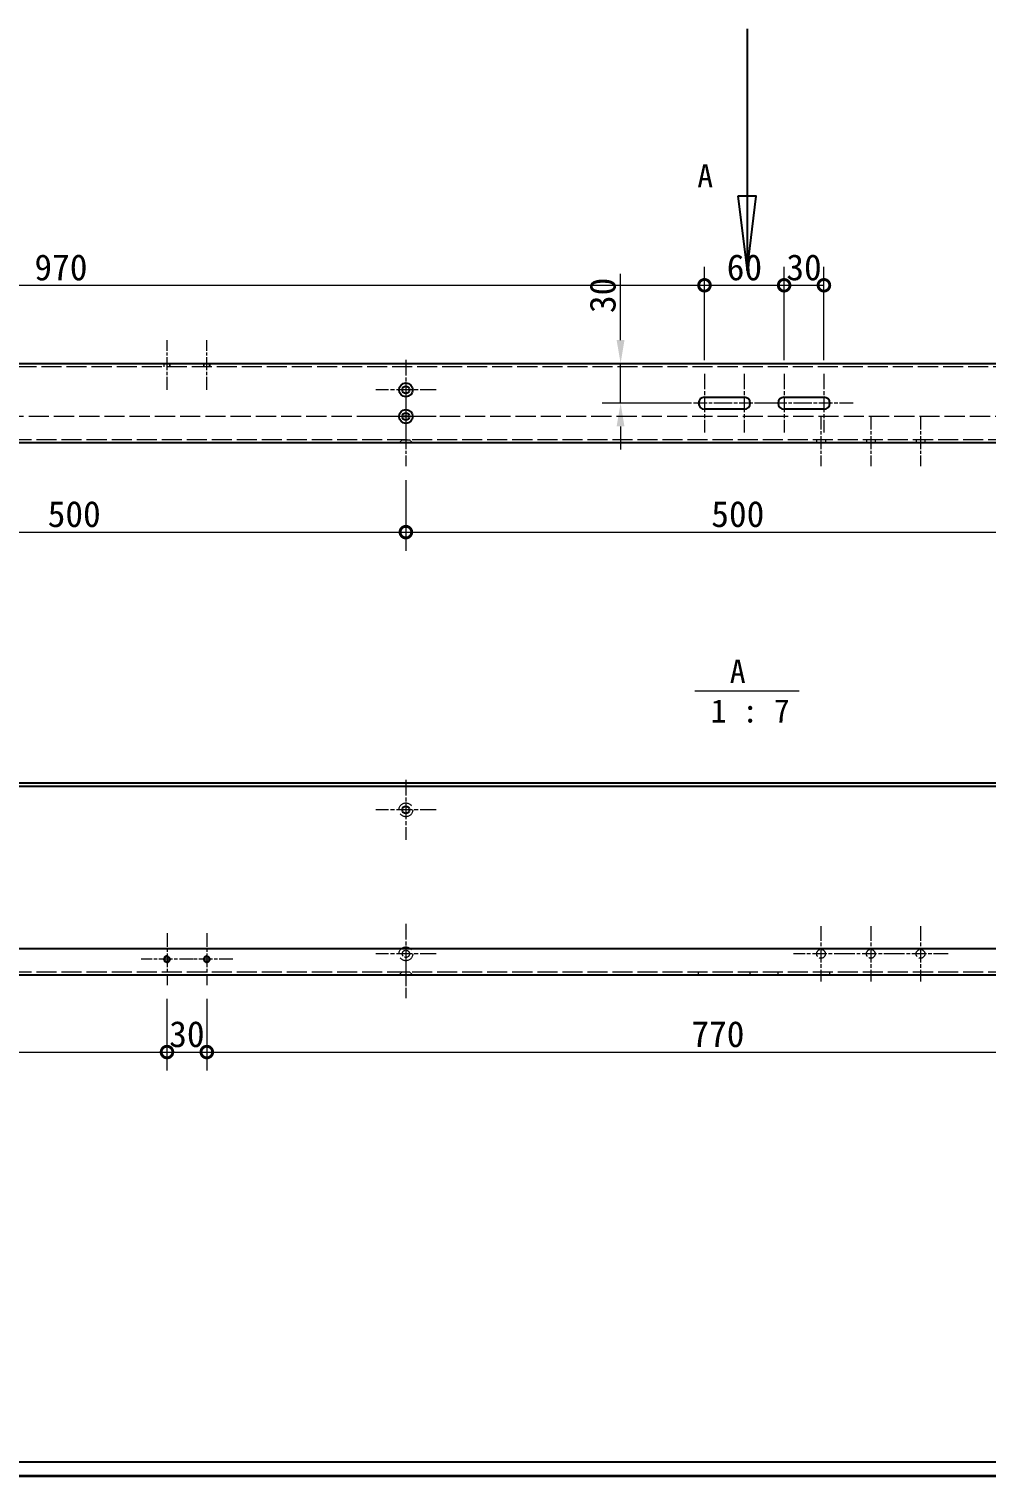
# Model space of a CAD drawing. Header units: millimetres. Extents: x 42 to 2902, y 38 to 2041.
# Drawn here: x 763 to 1484, y 38 to 1129 of the extents above; entities that cross this region are included whole.
import ezdxf

# ---------------------------------------------------------------- set-up
doc = ezdxf.new("R2010")
doc.units = ezdxf.units.MM
doc.header["$LTSCALE"] = 7
doc.linetypes.add('CHAIN', pattern=[0.3543, 0.2362, -0.0295, 0.0591, -0.0295])
doc.linetypes.add('DASHED', pattern=[0.2067, 0.1654, -0.0413])
for name, color, linetype, lineweight, true_color in [('中心标记 (ISO)', 1, 'CHAIN', 18, 0xff0000), ('中心线 (ISO)', 1, 'CHAIN', 18, 0xff0000), ('剖切线 (ISO)', 7, 'CHAIN', 25, 0x008000), ('尺寸 (ISO)', 7, 'Continuous', 18, 0x008000), ('符号 (ISO)', 7, 'Continuous', 18, 0x008000), ('隐藏 (ISO)', 5, 'DASHED', 18, 0x0000ff)]:
    doc.layers.add(name, color=color, linetype=linetype, lineweight=lineweight, true_color=true_color)
for name, color, linetype, lineweight in [('可见 (ISO)', 7, 'Continuous', 25), ('可见窄的 (ISO)', 7, 'Continuous', 18), ('图框 (ISO)', 7, 'Continuous', 35)]:
    doc.layers.add(name, color=color, linetype=linetype, lineweight=lineweight)
doc.styles.add('HZ_33', font='simfang.ttf')
doc.styles.add('文本样式74', font='SimSun.ttf')
doc.styles.add('最新国标', font='simfang.ttf')
doc.dimstyles.new('默认 (GB)', dxfattribs={"dimscale": 7, "dimtxt": 2.8, "dimasz": 2.5, "dimexe": 2, "dimexo": 1.5, "dimgap": 0.5, "dimtad": 1, "dimtoh": 1, "dimdsep": 46, "dimtxsty": '最新国标', "dimcen": 0.09, "dimdle": 10, "dimclrd": 256, "dimclre": 256, "dimclrt": 256, "dimaunit": 1, "dimadec": 3, "dimazin": 2, "dimtfac": 0.535714, "dimtdec": 3, "dimtmove": 0, "dimatfit": 3, "dimfxl": 0, "dimtolj": 1, "dimlwd": -1, "dimlwe": -1, "dimarcsym": 0})

# ---------------------------------------------------------------- blocks, each defined once
blk = doc.blocks.new('图框 最新国标')
at = {"layer": '图框 (ISO)', "color": 7, "linetype": 'Continuous', "lineweight": 25}
for q in [(6, 7), (18, 7)]:
    blk.add_line((413, 7), q, dxfattribs=at)
at = {"layer": '图框 (ISO)'}
blk.add_line((414.5, 5.5), (6, 5.5), dxfattribs=at)
at = {"layer": '图框 (ISO)', "style": '文本样式74'}
blk.add_attdef('零件代号_001', (46.18, 287.02), '', height=2.5, rotation=180, dxfattribs=at)
blk = doc.blocks.new('_DotSmall')
at = {"color": 0, "linetype": 'ByBlock', "const_width": 0.5}
blk.add_lwpolyline([(-0.0625, 0, 1), (0.0625, 0, 1)], format="xyb", close=True, dxfattribs=at)
blk = doc.blocks.new('*D23')
at = {"layer": 'Defpoints', "color": 0, "transparency": 16777216}
for p in [(1332.2, 935.8), (1272.2, 869), (1332.2, 869)]:
    blk.add_point(p, dxfattribs=at)
at = {"layer": '尺寸 (ISO)', "color": 116, "true_color": 0x00803f, "transparency": 16777216}
for p, q in [((1272.2, 879.5), (1272.2, 949.8)), ((1332.2, 879.5), (1332.2, 949.8)), ((1272.2, 935.8), (1332.2, 935.8))]:
    blk.add_line(p, q, dxfattribs=at)
at = {"layer": '尺寸 (ISO)', "color": 116, "true_color": 0x00803f, "transparency": 16777216, "xscale": 17.5, "yscale": 17.5, "zscale": 17.5, "rotation": 180}
blk.add_blockref('_DotSmall', (1272.2, 935.8), dxfattribs=at)
at = {"layer": '尺寸 (ISO)', "color": 116, "true_color": 0x00803f, "transparency": 16777216, "xscale": 17.5, "yscale": 17.5, "zscale": 17.5}
blk.add_blockref('_DotSmall', (1332.2, 935.8), dxfattribs=at)
at = {"layer": '尺寸 (ISO)', "transparency": 16777216, "insert": (1302.3, 949.2), "char_height": 19.6, "attachment_point": 5, "style": '最新国标'}
blk.add_mtext('\\A1;60', dxfattribs=at)
blk = doc.blocks.new('*D24')
at = {"layer": 'Defpoints', "color": 0, "transparency": 16777216}
for p in [(1272.2, 935.8), (1272.2, 869), (302.2, 837)]:
    blk.add_point(p, dxfattribs=at)
at = {"layer": '尺寸 (ISO)', "color": 116, "true_color": 0x00803f, "transparency": 16777216}
for p, q in [((302.2, 847.5), (302.2, 949.8)), ((1272.2, 879.5), (1272.2, 949.8)), ((302.2, 935.8), (1272.2, 935.8))]:
    blk.add_line(p, q, dxfattribs=at)
at = {"layer": '尺寸 (ISO)', "color": 116, "true_color": 0x00803f, "transparency": 16777216, "xscale": 17.5, "yscale": 17.5, "zscale": 17.5, "rotation": 180}
blk.add_blockref('_DotSmall', (302.2, 935.8), dxfattribs=at)
at = {"layer": '尺寸 (ISO)', "color": 116, "true_color": 0x00803f, "transparency": 16777216, "xscale": 17.5, "yscale": 17.5, "zscale": 17.5}
blk.add_blockref('_DotSmall', (1272.2, 935.8), dxfattribs=at)
at = {"layer": '尺寸 (ISO)', "transparency": 16777216, "insert": (787.3, 949.2), "char_height": 19.6, "attachment_point": 5, "style": '最新国标'}
blk.add_mtext('\\A1;970', dxfattribs=at)
blk = doc.blocks.new('*D25')
at = {"layer": 'Defpoints', "color": 0, "transparency": 16777216}
for p in [(1362.2, 935.8), (1332.2, 869), (1362.2, 869)]:
    blk.add_point(p, dxfattribs=at)
at = {"layer": '尺寸 (ISO)', "color": 116, "true_color": 0x00803f, "transparency": 16777216}
for p, q in [((1332.2, 879.5), (1332.2, 949.8)), ((1362.2, 879.5), (1362.2, 949.8)), ((1332.2, 935.8), (1362.2, 935.8))]:
    blk.add_line(p, q, dxfattribs=at)
at = {"layer": '尺寸 (ISO)', "color": 116, "true_color": 0x00803f, "transparency": 16777216, "xscale": 17.5, "yscale": 17.5, "zscale": 17.5, "rotation": 180}
blk.add_blockref('_DotSmall', (1332.2, 935.8), dxfattribs=at)
at = {"layer": '尺寸 (ISO)', "color": 116, "true_color": 0x00803f, "transparency": 16777216, "xscale": 17.5, "yscale": 17.5, "zscale": 17.5}
blk.add_blockref('_DotSmall', (1362.2, 935.8), dxfattribs=at)
at = {"layer": '尺寸 (ISO)', "transparency": 16777216, "insert": (1347.2, 949.2), "char_height": 19.6, "attachment_point": 5, "style": '最新国标'}
blk.add_mtext('\\A1;30', dxfattribs=at)
blk = doc.blocks.new('*D28')
at = {"layer": 'Defpoints', "color": 0, "transparency": 16777216}
for p in [(547.2, 799.5), (1047.2, 799.5), (1047.2, 749.8)]:
    blk.add_point(p, dxfattribs=at)
at = {"layer": '尺寸 (ISO)', "color": 116, "true_color": 0x00803f, "transparency": 16777216}
for p, q in [((547.2, 789), (547.2, 735.8)), ((1047.2, 789), (1047.2, 735.8)), ((547.2, 749.8), (1047.2, 749.8))]:
    blk.add_line(p, q, dxfattribs=at)
at = {"layer": '尺寸 (ISO)', "color": 116, "true_color": 0x00803f, "transparency": 16777216, "xscale": 17.5, "yscale": 17.5, "zscale": 17.5, "rotation": 180}
blk.add_blockref('_DotSmall', (547.2, 749.8), dxfattribs=at)
at = {"layer": '尺寸 (ISO)', "color": 116, "true_color": 0x00803f, "transparency": 16777216, "xscale": 17.5, "yscale": 17.5, "zscale": 17.5}
blk.add_blockref('_DotSmall', (1047.2, 749.8), dxfattribs=at)
at = {"layer": '尺寸 (ISO)', "transparency": 16777216, "insert": (797.3, 763.3), "char_height": 19.6, "attachment_point": 5, "style": '最新国标'}
blk.add_mtext('\\A1;500', dxfattribs=at)
blk = doc.blocks.new('*D29')
at = {"layer": 'Defpoints', "color": 0, "transparency": 16777216}
for p in [(1047.2, 799.5), (1547.2, 799.5), (1547.2, 749.8)]:
    blk.add_point(p, dxfattribs=at)
at = {"layer": '尺寸 (ISO)', "color": 116, "true_color": 0x00803f, "transparency": 16777216}
for p, q in [((1047.2, 789), (1047.2, 735.8)), ((1547.2, 789), (1547.2, 735.8)), ((1047.2, 749.8), (1547.2, 749.8))]:
    blk.add_line(p, q, dxfattribs=at)
at = {"layer": '尺寸 (ISO)', "color": 116, "true_color": 0x00803f, "transparency": 16777216, "xscale": 17.5, "yscale": 17.5, "zscale": 17.5, "rotation": 180}
blk.add_blockref('_DotSmall', (1047.2, 749.8), dxfattribs=at)
at = {"layer": '尺寸 (ISO)', "color": 116, "true_color": 0x00803f, "transparency": 16777216, "xscale": 17.5, "yscale": 17.5, "zscale": 17.5}
blk.add_blockref('_DotSmall', (1547.2, 749.8), dxfattribs=at)
at = {"layer": '尺寸 (ISO)', "transparency": 16777216, "insert": (1297.3, 763.3), "char_height": 19.6, "attachment_point": 5, "style": '最新国标'}
blk.add_mtext('\\A1;500', dxfattribs=at)
blk = doc.blocks.new('*D35')
at = {"layer": 'Defpoints', "color": 0, "transparency": 16777216}
for p in [(1209, 877), (1229.1, 877), (1272.2, 847)]:
    blk.add_point(p, dxfattribs=at)
at = {"layer": '尺寸 (ISO)', "color": 116, "true_color": 0x00803f, "transparency": 16777216}
for p, q in [((1209, 894.5), (1209, 944.5)), ((1209, 847), (1209, 877)), ((1261.7, 847), (1195, 847)), ((1209, 829.5), (1209, 812))]:
    blk.add_line(p, q, dxfattribs=at)
for points in [[(1206, 894.5), (1211.9, 894.5), (1209, 877)], [(1206, 829.5), (1211.9, 829.5), (1209, 847)]]:
    blk.add_solid(points, dxfattribs=at)
at = {"layer": '尺寸 (ISO)', "transparency": 16777216, "insert": (1195.6, 928.2), "char_height": 19.6, "attachment_point": 5, "rotation": 90, "style": '最新国标'}
blk.add_mtext('\\A1;30', dxfattribs=at)
blk = doc.blocks.new('二维转换剖视图0')
at = {"layer": '剖切线 (ISO)', "linetype": 'Continuous'}
for p, q in [((186.32, 161.28), (186.32, 143.28)), ((185.32, 143.28), (186.32, 135.28)), ((187.32, 143.28), (185.32, 143.28)), ((186.32, 143.28), (186.32, 135.28)), ((186.32, 135.28), (187.32, 143.28))]:
    blk.add_line(p, q, dxfattribs=at)
at = {"layer": '剖切线 (ISO)', "linetype": 'Continuous', "flags": 128}
blk.add_lwpolyline([(185.32, 143.28), (186.32, 135.28), (187.32, 143.28), (185.32, 143.28)], dxfattribs=at)
at = {"layer": '剖切线 (ISO)'}
blk.add_solid([(185.32, 143.28), (186.32, 135.28), (187.32, 143.28), (185.32, 143.28)], dxfattribs=at)
at = {"layer": '剖切线 (ISO)', "insert": (180.97, 144.22), "char_height": 2.5, "attachment_point": 7, "style": 'HZ_33'}
blk.add_mtext('A', dxfattribs=at)
blk = doc.blocks.new('*D46')
at = {"layer": 'Defpoints', "color": 0, "transparency": 16777216}
for p in [(507.2, 406.2), (867.2, 408.5), (867.2, 358)]:
    blk.add_point(p, dxfattribs=at)
at = {"layer": '尺寸 (ISO)', "color": 116, "true_color": 0x00803f, "transparency": 16777216}
for p, q in [((507.2, 395.7), (507.2, 344)), ((867.2, 398), (867.2, 344)), ((507.2, 358), (867.2, 358))]:
    blk.add_line(p, q, dxfattribs=at)
at = {"layer": '尺寸 (ISO)', "color": 116, "true_color": 0x00803f, "transparency": 16777216, "xscale": 17.5, "yscale": 17.5, "zscale": 17.5, "rotation": 180}
blk.add_blockref('_DotSmall', (507.2, 358), dxfattribs=at)
at = {"layer": '尺寸 (ISO)', "color": 116, "true_color": 0x00803f, "transparency": 16777216, "xscale": 17.5, "yscale": 17.5, "zscale": 17.5}
blk.add_blockref('_DotSmall', (867.2, 358), dxfattribs=at)
at = {"layer": '尺寸 (ISO)', "transparency": 16777216, "insert": (687.3, 371.4), "char_height": 19.6, "attachment_point": 5, "style": '最新国标'}
blk.add_mtext('\\A1;360', dxfattribs=at)
blk = doc.blocks.new('*D47')
at = {"layer": 'Defpoints', "color": 0, "transparency": 16777216}
for p in [(867.2, 408.5), (897.2, 408.5), (897.2, 358)]:
    blk.add_point(p, dxfattribs=at)
at = {"layer": '尺寸 (ISO)', "color": 116, "true_color": 0x00803f, "transparency": 16777216}
for p, q in [((867.2, 398), (867.2, 344)), ((897.2, 398), (897.2, 344)), ((867.2, 358), (897.2, 358))]:
    blk.add_line(p, q, dxfattribs=at)
at = {"layer": '尺寸 (ISO)', "color": 116, "true_color": 0x00803f, "transparency": 16777216, "xscale": 17.5, "yscale": 17.5, "zscale": 17.5, "rotation": 180}
blk.add_blockref('_DotSmall', (867.2, 358), dxfattribs=at)
at = {"layer": '尺寸 (ISO)', "color": 116, "true_color": 0x00803f, "transparency": 16777216, "xscale": 17.5, "yscale": 17.5, "zscale": 17.5}
blk.add_blockref('_DotSmall', (897.2, 358), dxfattribs=at)
at = {"layer": '尺寸 (ISO)', "transparency": 16777216, "insert": (882.2, 371.4), "char_height": 19.6, "attachment_point": 5, "style": '最新国标'}
blk.add_mtext('\\A1;30', dxfattribs=at)
blk = doc.blocks.new('*D48')
at = {"layer": 'Defpoints', "color": 0, "transparency": 16777216}
for p in [(897.2, 408.5), (1667.2, 408.5), (1667.2, 358)]:
    blk.add_point(p, dxfattribs=at)
at = {"layer": '尺寸 (ISO)', "color": 116, "true_color": 0x00803f, "transparency": 16777216}
for p, q in [((897.2, 398), (897.2, 344)), ((1667.2, 398), (1667.2, 344)), ((897.2, 358), (1667.2, 358))]:
    blk.add_line(p, q, dxfattribs=at)
at = {"layer": '尺寸 (ISO)', "color": 116, "true_color": 0x00803f, "transparency": 16777216, "xscale": 17.5, "yscale": 17.5, "zscale": 17.5, "rotation": 180}
blk.add_blockref('_DotSmall', (897.2, 358), dxfattribs=at)
at = {"layer": '尺寸 (ISO)', "color": 116, "true_color": 0x00803f, "transparency": 16777216, "xscale": 17.5, "yscale": 17.5, "zscale": 17.5}
blk.add_blockref('_DotSmall', (1667.2, 358), dxfattribs=at)
at = {"layer": '尺寸 (ISO)', "transparency": 16777216, "insert": (1282.3, 371.4), "char_height": 19.6, "attachment_point": 5, "style": '最新国标'}
blk.add_mtext('\\A1;770', dxfattribs=at)

msp = doc.modelspace()

# ---------------------------------------------------------------- linework, layer by layer
at = {"layer": '中心标记 (ISO)', "ltscale": 7.206874}
for p, q in [((1047.2172, 879.6768), (1047.2172, 834.2768)), ((1069.9172, 856.9768), (1024.5172, 856.9768)), ((1047.2172, 859.6768), (1047.2172, 814.2768)), ((1069.9172, 836.9768), (1024.5172, 836.9768)), ((1047.2172, 563.2319), (1047.2172, 517.8319)), ((1069.9172, 540.5319), (1024.5172, 540.5319)), ((1047.2172, 454.7319), (1047.2172, 409.3319)), ((1069.9172, 432.0319), (1024.5172, 432.0319))]:
    msp.add_line(p, q, dxfattribs=at)
at = {"layer": '中心标记 (ISO)', "ltscale": 6.984632}
for p, q in [((1272.2172, 868.9768), (1272.2172, 824.9768)), ((1302.2172, 868.9768), (1302.2172, 824.9768)), ((1332.2172, 868.9768), (1332.2172, 824.9768)), ((1362.2172, 868.9768), (1362.2172, 824.9768))]:
    msp.add_line(p, q, dxfattribs=at)
at = {"layer": '中心标记 (ISO)', "ltscale": 6.270285}
for p, q in [((1289.7172, 846.9768), (1250.2172, 846.9768)), ((1324.2172, 846.9768), (1284.7172, 846.9768)), ((1349.7172, 846.9768), (1310.2172, 846.9768)), ((1384.2172, 846.9768), (1344.7172, 846.9768))]:
    msp.add_line(p, q, dxfattribs=at)
at = {"layer": '中心标记 (ISO)', "ltscale": 6.212184}
for p, q in [((867.2172, 447.5989), (867.2172, 408.4649)), ((897.2172, 447.5989), (897.2172, 408.4649)), ((886.7842, 428.0319), (847.6502, 428.0319)), ((916.7842, 428.0319), (877.6502, 428.0319))]:
    msp.add_line(p, q, dxfattribs=at)
at = {"layer": '中心标记 (ISO)', "ltscale": 6.603647}
for p, q in [((1359.9672, 452.8319), (1359.9672, 411.2319)), ((1397.4672, 452.8319), (1397.4672, 411.2319)), ((1434.9672, 452.8319), (1434.9672, 411.2319)), ((1380.7672, 432.0319), (1339.1672, 432.0319)), ((1418.2672, 432.0319), (1376.6672, 432.0319)), ((1455.7672, 432.0319), (1414.1672, 432.0319))]:
    msp.add_line(p, q, dxfattribs=at)
at = {"layer": '中心线 (ISO)', "ltscale": 5.952797}
for p, q in [((867.2172, 856.9768), (867.2172, 894.4768)), ((897.2172, 856.9768), (897.2172, 894.4768)), ((1047.2172, 836.9768), (1047.2172, 799.4768)), ((1359.9672, 836.9768), (1359.9672, 799.4768)), ((1397.4672, 836.9768), (1397.4672, 799.4768)), ((1434.9672, 836.9768), (1434.9672, 799.4768)), ((1047.2172, 436.0319), (1047.2172, 398.5319))]:
    msp.add_line(p, q, dxfattribs=at)
at = {"layer": '可见 (ISO)'}
for p, q in [((297.2172, 876.9768), (2297.2172, 876.9768)), ((1272.2172, 851.4768), (1302.2172, 851.4768)), ((1332.2172, 851.4768), (1362.2172, 851.4768)), ((1302.2172, 842.4768), (1272.2172, 842.4768)), ((1362.2172, 842.4768), (1332.2172, 842.4768)), ((1049.9672, 836.9768), (1044.4672, 836.9768)), ((2297.2172, 816.9768), (297.2172, 816.9768)), ((2292.2172, 560.5319), (302.2172, 560.5319)), ((2292.2172, 558.0319), (302.2172, 558.0319)), ((302.2172, 436.0319), (2292.2172, 436.0319)), ((2297.2172, 416.0319), (297.2172, 416.0319))]:
    msp.add_line(p, q, dxfattribs=at)
for centre, radius in [((1047.2172, 856.9768), 5.2), ((1047.2172, 856.9768), 2.75), ((1047.2172, 836.9768), 5.2), ((1047.2172, 836.9768), 2.75), ((1047.2172, 540.5319), 2.75), ((867.2172, 428.0319), 2.067), ((897.2172, 428.0319), 2.067)]:
    msp.add_circle(centre, radius, dxfattribs=at)
for centre, start, end in [((1272.2172, 846.9768), 90, 270), ((1302.2172, 846.9768), 270, 90), ((1332.2172, 846.9768), 90, 270), ((1362.2172, 846.9768), 270, 90)]:
    msp.add_arc(centre, 4.5, start, end, dxfattribs=at)
at = {"layer": '可见窄的 (ISO)'}
for centre in [(867.2172, 428.0319), (897.2172, 428.0319)]:
    msp.add_arc(centre, 2.5, 80, 350, dxfattribs=at)
at = {"layer": '符号 (ISO)'}
msp.add_line((1264.9667, 630.1745), (1343.5632, 630.1745), dxfattribs=at)
at = {"layer": '隐藏 (ISO)', "ltscale": 13.040241}
for p, q in [((2297.2172, 874.4768), (297.2172, 874.4768)), ((297.2172, 819.4768), (2297.2172, 819.4768)), ((297.2172, 418.5319), (2297.2172, 418.5319))]:
    msp.add_line(p, q, dxfattribs=at)
at = {"layer": '隐藏 (ISO)', "ltscale": 0.680149}
for p, q in [((864.7172, 876.9768), (864.7172, 874.4768)), ((865.1502, 874.4768), (865.1502, 876.9768)), ((869.2842, 874.4768), (869.2842, 876.9768)), ((869.7172, 874.4768), (869.7172, 876.9768)), ((894.7172, 876.9768), (894.7172, 874.4768)), ((895.1502, 874.4768), (895.1502, 876.9768)), ((899.2842, 874.4768), (899.2842, 876.9768)), ((899.7172, 874.4768), (899.7172, 876.9768)), ((1356.6672, 819.4768), (1356.6672, 816.9768)), ((1363.2672, 819.4768), (1363.2672, 816.9768)), ((1394.1672, 819.4768), (1394.1672, 816.9768)), ((1400.7672, 819.4768), (1400.7672, 816.9768)), ((1431.6672, 819.4768), (1431.6672, 816.9768)), ((1438.2672, 819.4768), (1438.2672, 816.9768)), ((1267.7172, 416.0319), (1267.7172, 418.5319)), ((1306.7172, 416.0319), (1306.7172, 418.5319)), ((1327.7172, 416.0319), (1327.7172, 418.5319)), ((1366.7172, 416.0319), (1366.7172, 418.5319))]:
    msp.add_line(p, q, dxfattribs=at)
at = {"layer": '隐藏 (ISO)', "ltscale": 13.144814}
for p, q in [((1044.4672, 836.9768), (549.9672, 836.9768)), ((1544.4672, 836.9768), (1049.9672, 836.9768))]:
    msp.add_line(p, q, dxfattribs=at)
at = {"layer": '隐藏 (ISO)', "ltscale": 0.942677}
for p, q in [((1044.4672, 819.4268), (1042.0172, 816.9768)), ((1049.9672, 819.4268), (1052.4172, 816.9768)), ((1044.4672, 418.4819), (1042.0172, 416.0319)), ((1049.9672, 418.4819), (1052.4172, 416.0319))]:
    msp.add_line(p, q, dxfattribs=at)
at = {"layer": '隐藏 (ISO)', "ltscale": 0.013505}
for p, q in [((1044.4672, 819.4768), (1044.4672, 819.4268)), ((1049.9672, 819.4768), (1049.9672, 819.4268)), ((1044.4672, 418.5319), (1044.4672, 418.4819)), ((1049.9672, 418.5319), (1049.9672, 418.4819))]:
    msp.add_line(p, q, dxfattribs=at)
at = {"layer": '隐藏 (ISO)', "ltscale": 2.350671}
for p, q in [((1044.4672, 819.4268), (1049.9672, 819.4268)), ((1044.4672, 418.4819), (1049.9672, 418.4819))]:
    msp.add_line(p, q, dxfattribs=at)
at = {"layer": '隐藏 (ISO)', "ltscale": 11.29054}
for centre in [(1047.2172, 540.5319), (1047.2172, 432.0319)]:
    msp.add_circle(centre, 5.2, dxfattribs=at)
at = {"layer": '隐藏 (ISO)', "ltscale": 4.701442}
msp.add_circle((1047.2172, 432.0319), 2.75, dxfattribs=at)
at = {"layer": '隐藏 (ISO)', "ltscale": 5.64175}
for centre in [(1359.9672, 432.0319), (1397.4672, 432.0319), (1434.9672, 432.0319)]:
    msp.add_circle(centre, 3.3, dxfattribs=at)

# ---------------------------------------------------------------- block references
at = {"xscale": 7, "yscale": 7, "zscale": 7}
msp.add_blockref('图框 最新国标', (0, 0), dxfattribs=at)
at = {"layer": '剖切线 (ISO)', "xscale": 7, "yscale": 7, "zscale": 7}
msp.add_blockref('二维转换剖视图0', (0, 0), dxfattribs=at)

# ---------------------------------------------------------------- texts
at = {"layer": '符号 (ISO)', "char_height": 17.5, "attachment_point": 7, "style": 'HZ_33'}
for s, insert in [('A ', (1291.2775, 636.203)), (' 1 : 7', (1264.9667, 606.0319))]:
    msp.add_mtext(s, dxfattribs=dict(at, insert=insert))

# ---------------------------------------------------------------- dimensions: what is measured, and where the dimension line sits
at = {"layer": '尺寸 (ISO)', "color": 116, "true_color": 0x00803f}
for base, p1, p2, angle, override, picture, middle in [((1272.2172, 935.762), (302.2172, 836.9768), (1272.2172, 868.9768), 180, {"dimgap": 0.5, "dimtoh": 0, "dimdec": 2, "dimblk1": 'DotSmall', "dimblk2": 'DotSmall', "dimsah": 1, "dimdle": 0, "dimtol": 0, "dimlim": 0, "dimtp": 0, "dimtm": 0, "dimtdec": 3, "dimtofl": 0, "dimatfit": 1}, '*D24', (787.2872, 935.762)), ((1332.2172, 935.762), (1272.2172, 868.9768), (1332.2172, 868.9768), 180, {"dimgap": 0.5, "dimtoh": 0, "dimdec": 2, "dimblk1": 'DotSmall', "dimblk2": 'DotSmall', "dimsah": 1, "dimdle": 0, "dimtol": 0, "dimlim": 0, "dimtp": 0, "dimtm": 0, "dimtdec": 3, "dimtofl": 0, "dimatfit": 1}, '*D23', (1302.2872, 935.762)), ((1362.2172, 935.762), (1332.2172, 868.9768), (1362.2172, 868.9768), 180, {"dimgap": 0.5, "dimtoh": 0, "dimdec": 2, "dimblk1": 'DotSmall', "dimblk2": 'DotSmall', "dimsah": 1, "dimdle": 0, "dimtol": 0, "dimlim": 0, "dimtp": 0, "dimtm": 0, "dimtdec": 3, "dimtofl": 1, "dimatfit": 1}, '*D25', (1347.2172, 935.762)), ((1208.9626, 876.9768), (1272.2172, 846.9768), (1229.1371, 876.9768), 270, {"dimgap": 0.5, "dimtoh": 0, "dimdec": 2, "dimse2": 1, "dimtol": 0, "dimlim": 0, "dimtp": 0, "dimtm": 0, "dimtdec": 3, "dimtofl": 1, "dimatfit": 1}, '*D35', (1208.9626, 928.2448)), ((1047.2172, 749.8464), (547.2172, 799.4768), (1047.2172, 799.4768), 180, {"dimgap": 0.5, "dimtoh": 0, "dimdec": 2, "dimblk1": 'DotSmall', "dimblk2": 'DotSmall', "dimsah": 1, "dimdle": 0, "dimtol": 0, "dimlim": 0, "dimtp": 0, "dimtm": 0, "dimtdec": 3, "dimtofl": 0, "dimatfit": 1}, '*D28', (797.2872, 749.8464)), ((1547.2172, 749.8464), (1047.2172, 799.4768), (1547.2172, 799.4768), 180, {"dimgap": 0.5, "dimtoh": 0, "dimdec": 2, "dimblk1": 'DotSmall', "dimblk2": 'DotSmall', "dimsah": 1, "dimdle": 0, "dimtol": 0, "dimlim": 0, "dimtp": 0, "dimtm": 0, "dimtdec": 3, "dimtofl": 0, "dimatfit": 1}, '*D29', (1297.2872, 749.8464)), ((867.2172, 358.0319), (507.2172, 406.2319), (867.2172, 408.4649), 180, {"dimgap": 0.5, "dimtoh": 0, "dimdec": 2, "dimblk1": 'DotSmall', "dimblk2": 'DotSmall', "dimsah": 1, "dimdle": 0, "dimtol": 0, "dimlim": 0, "dimtp": 0, "dimtm": 0, "dimtdec": 3, "dimtofl": 0, "dimatfit": 1}, '*D46', (687.2872, 358.0319)), ((897.2172, 358.0319), (867.2172, 408.4649), (897.2172, 408.4649), 180, {"dimgap": 0.5, "dimtoh": 0, "dimdec": 2, "dimblk1": 'DotSmall', "dimblk2": 'DotSmall', "dimsah": 1, "dimdle": 0, "dimtol": 0, "dimlim": 0, "dimtp": 0, "dimtm": 0, "dimtdec": 3, "dimtofl": 1, "dimatfit": 1}, '*D47', (882.2172, 358.0319)), ((1667.2172, 358.0319), (897.2172, 408.4649), (1667.2172, 408.4649), 180, {"dimgap": 0.5, "dimtoh": 0, "dimdec": 2, "dimblk1": 'DotSmall', "dimblk2": 'DotSmall', "dimsah": 1, "dimdle": 0, "dimtol": 0, "dimlim": 0, "dimtp": 0, "dimtm": 0, "dimtdec": 3, "dimtofl": 0, "dimatfit": 1}, '*D48', (1282.2872, 358.0319))]:
    dim = msp.add_linear_dim(base=base, p1=p1, p2=p2, angle=angle, dimstyle='默认 (GB)', override=override, dxfattribs=at)
    dim.commit()
    dim.dimension.update_dxf_attribs({"geometry": picture, "text_midpoint": middle, "dimtype": 160})

doc.saveas('drawing.dxf')
